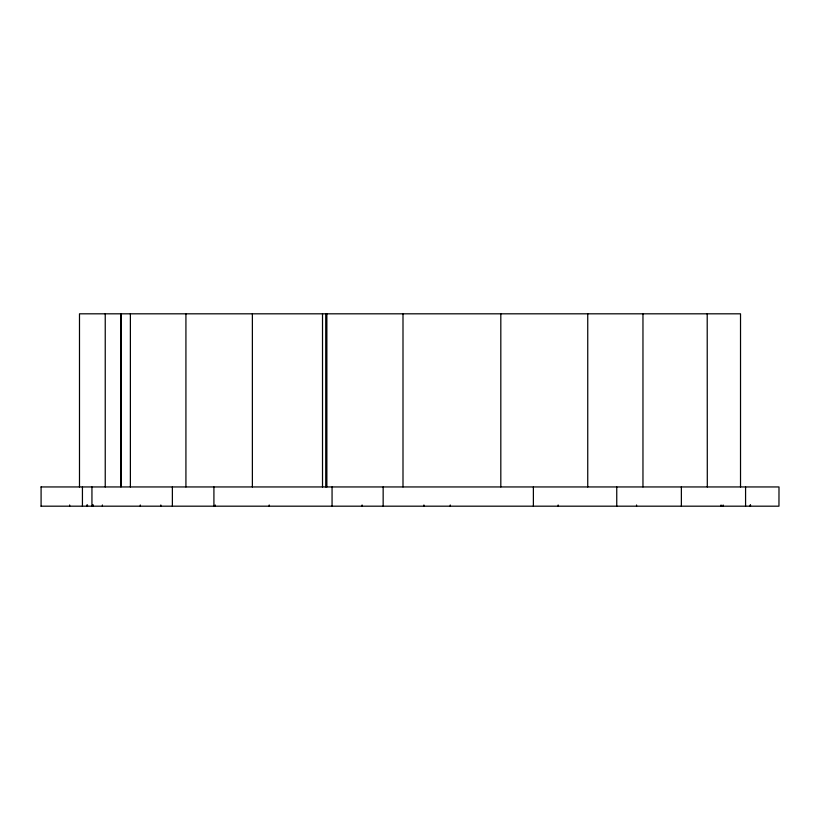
<?xml version="1.0" encoding="UTF-8"?>
<svg xmlns="http://www.w3.org/2000/svg" width="820" height="820" viewBox="0 0 820 820"><rect width="100%" height="100%" fill="white"/><g stroke="black" fill="none" stroke-linecap="round" stroke-linejoin="round"><path stroke-width="1.23" d="M82.43 506.186L82.43 486.947M121.042 313.814L120.929 486.947L120.929 313.814M41.01 486.947L779 486.947L778.959 506.186L41.01 506.186M707.209 313.814L707.301 486.947M750.515 504.976L750.515 506.186M750.208 504.976L750.208 506.186M745.575 486.947L745.575 506.186M740.521 486.947L740.521 313.814L79.489 313.814L79.489 486.947M723.148 504.976L723.148 506.186M721.057 504.976L721.057 506.186M681.369 486.947L681.369 506.186M642.962 313.814L642.962 486.947M636.556 504.976L636.556 506.186M616.753 486.947L616.753 506.186M587.745 313.814L587.745 486.947M558.164 504.976L558.164 506.186M533.379 486.947L533.379 506.186M500.815 313.814L500.815 486.947M450.252 504.976L450.252 506.186M423.919 504.976L423.919 506.186M402.999 313.814L402.999 486.947M383.155 486.947L383.155 506.186M362.091 504.976L362.091 506.186M332.059 486.947L332.059 506.186M326.862 313.814L326.862 486.947M325.745 313.814L325.745 486.947M322.516 313.814L322.516 486.947M269.206 504.976L269.206 506.186M252.375 313.814L252.375 486.947M215.24 504.976L215.24 506.186M213.917 486.947L213.917 506.186M185.925 313.814L185.925 486.947M172.374 486.947L172.374 506.186M160.822 504.976L160.822 506.186M140.292 504.976L140.292 506.186M130.38 313.814L130.38 486.947M105.237 313.814L105.237 486.947M102.387 504.976L102.387 506.186M93.101 504.976L93.101 506.186M92.906 504.976L92.906 506.186M91.942 486.947L91.942 506.186M87.494 504.976L87.494 506.186M86.838 504.976L86.838 506.186M69.659 504.976L69.659 506.186M41.092 486.947L41.092 506.186"/></g></svg>
